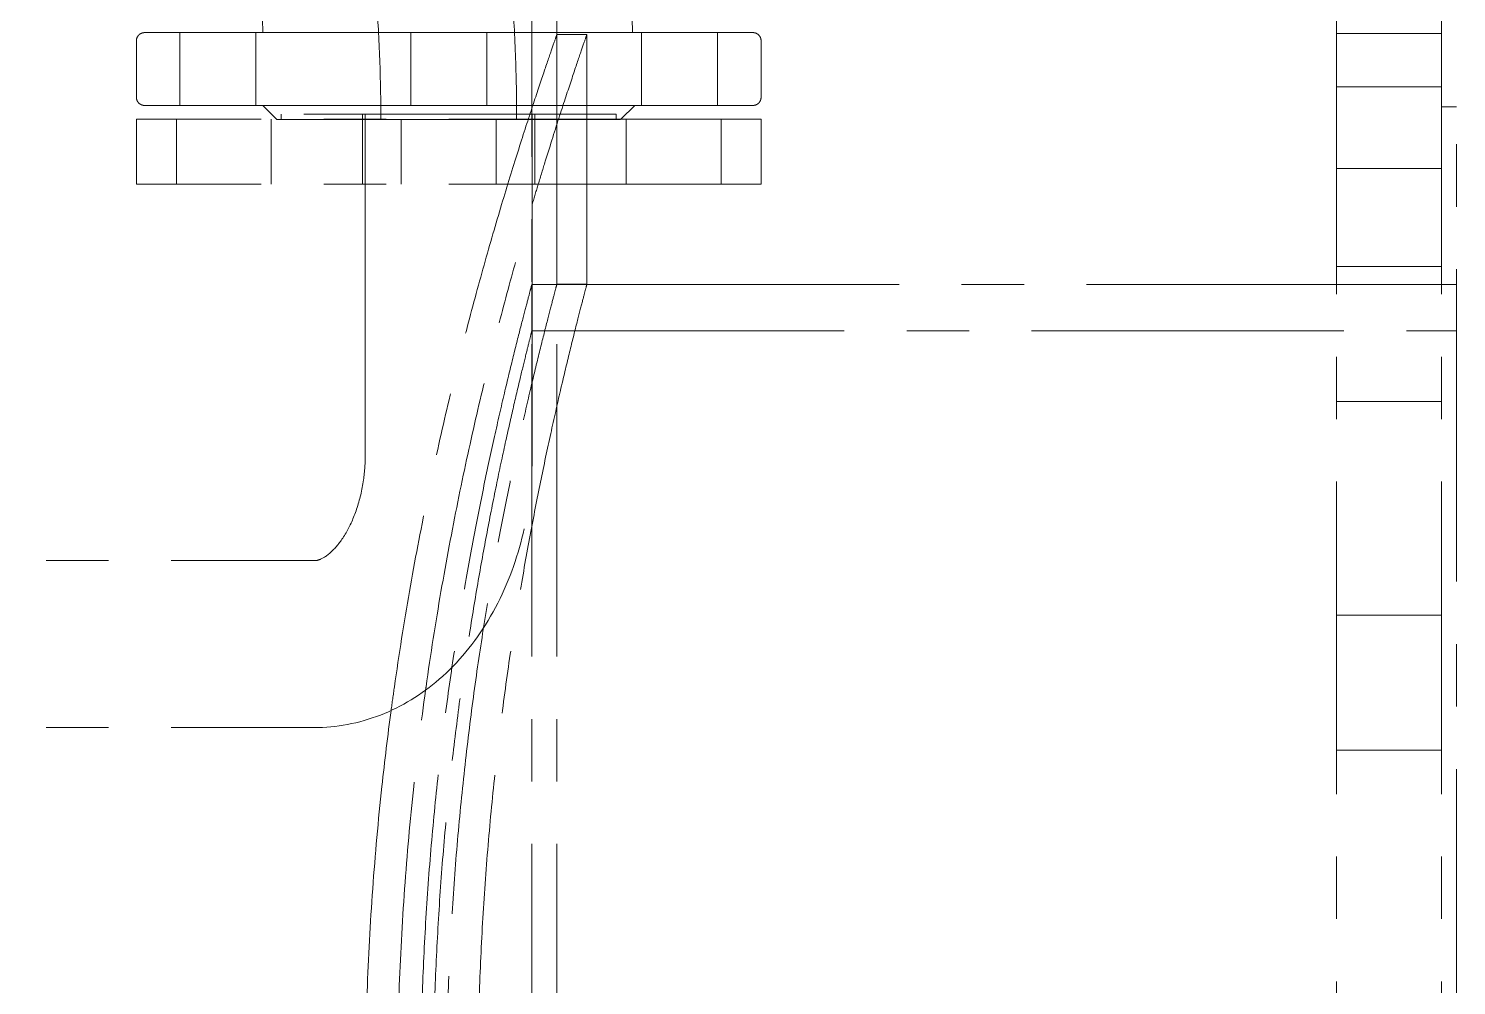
# Model space of a CAD drawing. Header units: millimetres. Extents: x -46397 to 283259, y -8690 to 23983.
# Drawn here: x 188616.7 to 188902.4, y 829.9 to 1021.4 of the extents above; entities that cross this region are included whole.
import ezdxf

# ---------------------------------------------------------------- set-up
doc = ezdxf.new("R2010")
doc.units = ezdxf.units.MM
doc.linetypes.add('CENTER', pattern=[2, 1.25, -0.25, 0.25, -0.25])
doc.layers.add('mDƯỜNG TÂM', color=8, linetype='CENTER', lineweight=0)

# ---------------------------------------------------------------- blocks, each defined once
blk = doc.blocks.new('ggd')
at = {"layer": 'mDƯỜNG TÂM', "color": 8, "ltscale": 50, "extrusion": (6.89019e-16, 1, 0)}
for p, q in [((600, 1500), (600, 0)), ((605, 1500), (605, 0)), ((761, 510), (761, 990)), ((782, 510), (782, 990)), ((520.86, 960.7), (520.86, 949.4)), ((529.56, 962.33), (529.56, 947.77)), ((544.78, 962.33), (544.78, 947.77)), ((575.75, 962.33), (575.75, 947.77)), ((590.97, 962.33), (590.97, 947.77)), ((605, 911.98), (605, 961.95)), ((605, 961.95), (611, 961.95)), ((611, 961.95), (611, 932)), ((621.95, 962.33), (621.95, 947.77)), ((637.17, 962.33), (637.17, 947.77)), ((645.86, 960.7), (645.86, 949.4)), ((761, 962.13), (782, 962.13)), ((761, 951.5), (782, 951.5)), ((548.9, 945), (546.13, 947.77)), ((616.86, 946), (549.86, 946)), ((549.86, 945), (549.86, 946)), ((566.11, 932), (566.11, 946)), ((566.66, 932), (566.66, 946)), ((575.75, 947.77), (575.75, 947.77)), ((590.97, 947.77), (590.97, 947.77)), ((600.06, 932), (600.06, 946)), ((600.61, 932), (600.61, 946)), ((616.86, 945), (616.86, 946)), ((617.82, 945), (620.59, 947.77)), ((782, 947.5), (785, 947.5)), ((785, 552.5), (785, 947.5)), ((645.86, 945), (520.86, 945)), ((520.86, 932), (520.86, 945)), ((528.86, 932), (528.86, 945)), ((547.86, 932), (547.86, 945)), ((548.96, 944.94), (548.9, 945)), ((573.86, 932), (573.86, 945)), ((592.86, 932), (592.86, 945)), ((617.77, 944.94), (617.82, 945)), ((618.86, 932), (618.86, 945)), ((637.86, 932), (637.86, 945)), ((645.86, 932), (645.86, 945)), ((761, 935.13), (782, 935.13)), ((645.86, 932), (520.86, 932)), ((566.66, 878), (566.66, 932)), ((600.06, 878), (600.06, 932)), ((611, 932), (611, 911.98)), ((761, 915.53), (782, 915.53)), ((600, 902.68), (600, 911.95)), ((600, 911.95), (610.99, 911.95)), ((605, 911.98), (611, 911.98)), ((610.99, 911.95), (761, 911.95)), ((761, 911.95), (785, 911.95)), ((761, 911.95), (785, 911.95)), ((600, 902.68), (785, 902.68)), ((761, 888.53), (782, 888.53)), ((427.8, 856.7), (556.49, 856.7)), ((761, 845.78), (782, 845.78)), ((427.8, 823.3), (556.49, 823.3)), ((761, 818.78), (782, 818.78))]:
    blk.add_line(p, q, dxfattribs=at)
at = {"layer": 'mDƯỜNG TÂM', "color": 8, "ltscale": 50, "extrusion": (0, 0, -1)}
for centre, major_axis, start_param, end_param in [((537.17, 962.33), (-7.61, 0), -0.785398, 5.497787), ((583.36, 962.33), (-7.61, 0), -0.785398, 5.497787), ((583.36, 962.33), (-7.61, 0), -0.785398, 5.497787), ((629.56, 962.33), (-7.61, 0), -0.785398, 5.497787), ((537.17, 947.77), (-7.61, 0), 2.356194490338424, 8.63937979751801), ((583.36, 947.77), (-37.23, 0), -0.000005, 4.339123), ((583.36, 947.77), (-37.23, 0), -0.785398, -0.000005), ((583.36, 947.77), (-37.23, 0), -1.196848, -0.785398), ((583.36, 947.77), (-37.23, 0), -1.944062, -1.196848), ((583.36, 947.77), (-7.61, 0), 2.356194490338424, 8.63937979751801), ((583.36, 947.77), (-7.61, 0), 2.356194490338424, 8.63937979751801), ((629.56, 947.77), (-7.61, 0), 2.356194490338424, 8.63937979751801), ((583.36, 944.94), (-34.4, 0), -0.785398, 5.497787), ((583.36, 944.94), (-13.59, 0), -0.785398, 5.497787)]:
    blk.add_ellipse(centre, major_axis=major_axis, ratio=0.000005, start_param=start_param, end_param=end_param, dxfattribs=at)
at = {"layer": 'mDƯỜNG TÂM', "color": 8, "ltscale": 50}
for points, knots in [([(596.95, 944.94), (596.95, 949.28), (596.87, 953.63), (596.55, 962.3), (596.31, 966.63), (595.67, 975.26), (595.26, 979.57), (594.3, 988.15), (593.74, 992.43), (592.47, 1000.93), (591.75, 1005.16), (590.95, 1009.36)], [1.5707898, 1.5707898, 1.5707898, 1.5707898, 1.6231497, 1.6231497, 1.6755095, 1.6755095, 1.7278694, 1.7278694, 1.7802293, 1.7802293, 1.8325892, 1.8325892, 1.8325892, 1.8325892]), ([(620.15, 962.33), (620.05, 965.49), (619.91, 968.63), (619.53, 974.92), (619.3, 978.07), (618.76, 984.33), (618.44, 987.46), (617.73, 993.7), (617.32, 996.81), (616.43, 1003.02), (615.95, 1006.11), (615.42, 1009.19)], [1.6154377, 1.6154377, 1.6154377, 1.6154377, 1.6542929, 1.6542929, 1.693149, 1.693149, 1.7320051, 1.7320051, 1.7708612, 1.7708612, 1.8097174, 1.8097174, 1.8097174, 1.8097174]), ([(569.78, 944.94), (569.78, 948.95), (569.7, 952.95), (569.41, 960.96), (569.18, 964.95), (568.59, 972.91), (568.22, 976.89), (567.34, 984.79), (566.82, 988.73), (565.64, 996.55), (564.98, 1000.44), (564.25, 1004.31)], [1.5707898, 1.5707898, 1.5707898, 1.5707898, 1.6231497, 1.6231497, 1.6755095, 1.6755095, 1.7278694, 1.7278694, 1.7802293, 1.7802293, 1.8325892, 1.8325892, 1.8325892, 1.8325892]), ([(546.19, 962.33), (546.07, 965.25), (545.91, 968.16), (545.48, 973.96), (545.23, 976.85), (544.62, 982.61), (544.27, 985.48), (543.81, 988.72), (543.76, 989.12), (543.7, 989.51)], [1.6276595, 1.6276595, 1.6276595, 1.6276595, 1.6734402, 1.6734402, 1.7192221, 1.7192221, 1.765004, 1.765004, 1.7713162, 1.7713162, 1.7713162, 1.7713162]), ([(520.86, 960.7), (520.86, 960.88), (520.89, 961.06), (521, 961.39), (521.09, 961.55), (521.3, 961.82), (521.42, 961.95), (521.71, 962.14), (521.87, 962.22), (522.12, 962.29), (522.2, 962.31), (522.33, 962.33), (522.37, 962.33), (522.43, 962.33), (522.44, 962.33), (522.46, 962.33), (522.46, 962.33), (522.47, 962.33), (522.47, 962.33), (522.48, 962.33), (522.48, 962.33), (522.48, 962.33), (522.48, 962.33), (522.49, 962.33), (522.49, 962.33), (522.49, 962.33), (522.49, 962.33), (522.49, 962.33), (522.49, 962.33), (522.5, 962.33), (522.5, 962.33), (522.53, 962.33), (522.57, 962.33), (522.77, 962.33), (523.06, 962.33), (523.9, 962.33), (524.45, 962.33), (525.8, 962.33), (526.6, 962.33), (528.46, 962.33), (529.51, 962.33), (531.84, 962.33), (533.12, 962.33), (535.9, 962.33), (537.39, 962.33), (540.58, 962.33), (542.27, 962.33), (545.82, 962.33), (547.69, 962.33), (551.56, 962.33), (553.58, 962.33), (557.72, 962.33), (559.85, 962.33), (564.21, 962.33), (566.44, 962.33), (570.96, 962.33), (573.25, 962.33), (577.86, 962.33), (580.19, 962.33), (584.84, 962.33), (587.18, 962.33), (591.81, 962.33), (594.11, 962.33), (598.66, 962.33), (600.9, 962.33), (605.3, 962.33), (607.47, 962.33), (611.66, 962.33), (613.71, 962.33), (617.65, 962.33), (619.56, 962.33), (623.19, 962.33), (624.93, 962.33), (628.21, 962.33), (629.75, 962.33), (632.63, 962.33), (633.97, 962.33), (636.41, 962.33), (637.51, 962.33), (639.49, 962.33), (640.35, 962.33), (641.83, 962.33), (642.44, 962.33), (643.4, 962.33), (643.75, 962.33), (644.06, 962.33), (644.13, 962.33), (644.19, 962.33), (644.21, 962.33), (644.22, 962.33), (644.23, 962.33), (644.23, 962.33), (644.23, 962.33), (644.24, 962.33), (644.24, 962.33), (644.25, 962.33), (644.25, 962.33), (644.25, 962.33), (644.25, 962.33), (644.25, 962.33), (644.25, 962.33), (644.26, 962.33), (644.26, 962.33), (644.28, 962.33), (644.28, 962.33), (644.3, 962.33), (644.32, 962.33), (644.36, 962.33), (644.4, 962.33), (644.53, 962.31), (644.63, 962.29), (644.9, 962.2), (645.06, 962.12), (645.34, 961.92), (645.46, 961.79), (645.66, 961.51), (645.74, 961.35), (645.84, 961.03), (645.86, 960.86), (645.86, 960.7)], [0, 0, 0, 0, 0.528736, 0.528736, 1.047921, 1.047921, 1.567449, 1.567449, 2.086964, 2.086964, 2.344199, 2.344199, 2.473782, 2.473782, 2.514623, 2.514623, 2.527888, 2.527888, 2.534445, 2.534445, 2.547747, 2.547747, 2.574177, 2.574177, 2.606475, 2.606475, 2.703306, 2.703306, 2.993693, 2.993693, 3.864856, 3.864856, 6.478895, 6.478895, 13.48298, 13.48298, 20.462889, 20.462889, 27.442146, 27.442146, 34.421351, 34.421351, 41.400544, 41.400544, 48.379732, 48.379732, 55.358919, 55.358919, 62.338104, 62.338104, 69.317289, 69.317289, 76.296474, 76.296474, 83.275658, 83.275658, 90.254842, 90.254842, 97.234026, 97.234026, 104.21321, 104.21321, 111.192394, 111.192394, 118.171578, 118.171578, 125.150762, 125.150762, 132.129946, 132.129946, 139.109131, 139.109131, 146.088316, 146.088316, 153.067501, 153.067501, 160.046687, 160.046687, 167.025875, 167.025875, 174.005066, 174.005066, 180.984267, 180.984267, 187.963501, 187.963501, 190.875835, 190.875835, 192.295898, 192.295898, 192.987402, 192.987402, 193.506022, 193.506022, 193.603436, 193.603436, 193.613191, 193.613191, 193.619737, 193.619737, 193.626295, 193.626295, 193.639578, 193.639578, 193.665966, 193.665966, 193.700248, 193.700248, 193.803071, 193.803071, 194.112683, 194.112683, 194.636116, 194.636116, 195.155483, 195.155483, 195.675004, 195.675004, 196.157959, 196.157959, 196.157959, 196.157959]), ([(582.34, 962.33), (584.78, 962.33), (587.19, 962.33), (590.75, 962.33), (591.92, 962.33), (594.26, 962.33), (595.43, 962.33), (598.82, 962.33), (600.97, 962.33), (603.52, 962.33), (604.02, 962.33), (605.01, 962.33), (605.5, 962.33), (606.94, 962.33), (607.86, 962.33), (610.48, 962.33), (612.05, 962.33), (613.79, 962.33), (614.13, 962.33), (614.78, 962.33), (615.09, 962.33), (615.98, 962.33), (617.06, 962.33), (617.93, 962.33), (618.49, 962.33), (618.67, 962.33), (618.99, 962.33), (619.14, 962.33), (619.8, 962.33), (620.08, 962.33), (620.17, 962.33), (620.13, 962.33), (620, 962.33), (619.93, 962.33), (619.78, 962.33), (619.69, 962.33), (619.17, 962.33), (618.52, 962.33), (617.43, 962.33), (617.19, 962.33), (616.7, 962.33), (616.43, 962.33), (615.61, 962.33), (615.01, 962.33), (613.07, 962.33), (611.59, 962.33), (609.06, 962.33), (608.18, 962.33), (606.34, 962.33), (605.39, 962.33), (603.42, 962.33), (602.4, 962.33), (600.29, 962.33), (599.19, 962.33), (595.87, 962.33), (593.58, 962.33), (590.63, 962.33), (590.04, 962.33), (588.84, 962.33), (588.24, 962.33), (586.42, 962.33), (585.22, 962.33), (581.6, 962.33), (579.19, 962.33), (576.2, 962.33), (575.6, 962.33), (574.41, 962.33), (573.82, 962.33), (572.07, 962.33), (570.93, 962.33), (568.68, 962.33), (567.58, 962.33), (565.96, 962.33), (565.42, 962.33), (564.37, 962.33), (563.84, 962.33), (561.27, 962.33), (559.37, 962.33), (556.76, 962.33), (555.92, 962.33), (554.73, 962.33), (554.34, 962.33), (553.6, 962.33), (553.24, 962.33), (551.5, 962.33), (550.31, 962.33), (549.09, 962.33), (548.86, 962.33), (548.42, 962.33), (548.22, 962.33), (547.65, 962.33), (547.33, 962.33), (546.55, 962.33), (546.25, 962.33), (546.18, 962.33), (546.19, 962.33), (546.22, 962.33), (546.25, 962.33), (546.39, 962.33), (546.54, 962.33), (546.95, 962.33), (547.22, 962.33), (547.87, 962.33), (548.25, 962.33), (549.57, 962.33), (550.66, 962.33), (552.6, 962.33), (553.3, 962.33), (554.8, 962.33), (555.59, 962.33), (558.09, 962.33), (559.92, 962.33), (562.89, 962.33), (563.93, 962.33), (566.04, 962.33), (567.12, 962.33), (569.32, 962.33), (570.44, 962.33), (572.16, 962.33), (572.74, 962.33), (573.91, 962.33), (574.51, 962.33), (577.48, 962.33), (579.89, 962.33), (582.34, 962.33)], [0, 0, 0, 0, 0.0066473, 0.0066473, 0.0099709, 0.0099709, 0.0132946, 0.0132946, 0.0199419, 0.0199419, 0.0216037, 0.0216037, 0.0232655, 0.0232655, 0.0265892, 0.0265892, 0.0332365, 0.0332365, 0.0348983, 0.0348983, 0.0365601, 0.0365601, 0.0398837, 0.0432074, 0.0432074, 0.0448692, 0.0448692, 0.046531, 0.046531, 0.0531783, 0.0531783, 0.056502, 0.056502, 0.0581638, 0.0581638, 0.0598256, 0.0598256, 0.0664729, 0.0664729, 0.0681347, 0.0681347, 0.0697965, 0.0697965, 0.0731202, 0.0731202, 0.0797675, 0.0797675, 0.0830911, 0.0830911, 0.0864148, 0.0864148, 0.0897384, 0.0897384, 0.0930621, 0.0930621, 0.0997094, 0.0997094, 0.1013712, 0.1013712, 0.103033, 0.103033, 0.1063566, 0.1063566, 0.1130039, 0.1130039, 0.1146658, 0.1146658, 0.1163276, 0.1163276, 0.1196512, 0.1196512, 0.1229749, 0.1229749, 0.1246367, 0.1246367, 0.1262985, 0.1262985, 0.1329458, 0.1329458, 0.1362695, 0.1362695, 0.1379313, 0.1379313, 0.1395931, 0.1395931, 0.1462404, 0.1462404, 0.1479022, 0.1479022, 0.149564, 0.149564, 0.1528877, 0.1528877, 0.159535, 0.159535, 0.1611968, 0.1611968, 0.1628586, 0.1628586, 0.1661823, 0.1661823, 0.1695059, 0.1695059, 0.1728295, 0.1728295, 0.1794768, 0.1794768, 0.1828005, 0.1828005, 0.1861241, 0.1861241, 0.1927714, 0.1927714, 0.1960951, 0.1960951, 0.1994187, 0.1994187, 0.2027424, 0.2027424, 0.2044042, 0.2044042, 0.206066, 0.206066, 0.2127133, 0.2127133, 0.2127133, 0.2127133]), ([(605, 961.95), (605, 961.95), (604.89, 961.63), (604.42, 960.3), (604.07, 959.3), (603.14, 956.59), (602.56, 954.88), (601.18, 950.79), (600.38, 948.4), (598.61, 942.97), (597.63, 939.93), (595.55, 933.27), (594.44, 929.64), (592.14, 921.88), (590.95, 917.75), (588.55, 909.08), (587.34, 904.54), (584.95, 895.2), (583.73, 890.22), (581.3, 879.72), (580.08, 874.2), (577.73, 862.69), (576.58, 856.69), (574.42, 844.32), (573.41, 837.94), (572.26, 829.86), (572.04, 828.29), (571.83, 826.71)], [322.33581, 322.33581, 322.33581, 322.33581, 342.476028, 342.476028, 362.616247, 362.616247, 382.756465, 382.756465, 402.896684, 402.896684, 423.036902, 423.036902, 443.17712, 443.17712, 463.317339, 463.317339, 483.457557, 483.457557, 503.609315, 503.609315, 523.761073, 523.761073, 543.912831, 543.912831, 564.064589, 564.064589, 568.89586, 568.89586, 568.89586, 568.89586]), ([(601.27, 932), (601.75, 933.59), (602.22, 935.13), (603.71, 939.94), (604.67, 942.98), (606.43, 948.4), (607.22, 950.79), (608.58, 954.89), (609.16, 956.59), (610.08, 959.3), (610.43, 960.3), (610.89, 961.63), (611, 961.95), (611, 961.95)], [212.659395, 212.659395, 212.659395, 212.659395, 221.590894, 221.590894, 241.727475, 241.727475, 261.864056, 261.864056, 282.000636, 282.000636, 302.137217, 302.137217, 322.273798, 322.273798, 322.273798, 322.273798]), ([(546.14, 947.77), (545.87, 947.77), (545.61, 947.77), (543.54, 947.77), (541.8, 947.77), (538.52, 947.77), (536.97, 947.77), (534.1, 947.77), (532.76, 947.77), (530.32, 947.77), (529.21, 947.77), (527.24, 947.77), (526.37, 947.77), (524.9, 947.77), (524.29, 947.77), (523.33, 947.77), (522.97, 947.77), (522.67, 947.77), (522.6, 947.77), (522.53, 947.77), (522.52, 947.77), (522.5, 947.77), (522.5, 947.77), (522.49, 947.77), (522.49, 947.77), (522.49, 947.77), (522.49, 947.77), (522.48, 947.77), (522.48, 947.77), (522.48, 947.77), (522.48, 947.77), (522.47, 947.77), (522.47, 947.77), (522.47, 947.77), (522.46, 947.77), (522.45, 947.77), (522.44, 947.77), (522.42, 947.77), (522.41, 947.77), (522.36, 947.77), (522.33, 947.78), (522.19, 947.79), (522.09, 947.82), (521.83, 947.9), (521.67, 947.98), (521.39, 948.19), (521.26, 948.31), (521.06, 948.6), (520.99, 948.76), (520.89, 949.08), (520.86, 949.24), (520.86, 949.4)], [138.113507, 138.113507, 138.113507, 138.113507, 139.109131, 139.109131, 146.088316, 146.088316, 153.067501, 153.067501, 160.046687, 160.046687, 167.025875, 167.025875, 174.005066, 174.005066, 180.984267, 180.984267, 187.963501, 187.963501, 190.875835, 190.875835, 192.295898, 192.295898, 192.987402, 192.987402, 193.506022, 193.506022, 193.603436, 193.603436, 193.613191, 193.613191, 193.619737, 193.619737, 193.626295, 193.626295, 193.639578, 193.639578, 193.665966, 193.665966, 193.700248, 193.700248, 193.803071, 193.803071, 194.112683, 194.112683, 194.636116, 194.636116, 195.155483, 195.155483, 195.675004, 195.675004, 196.157959, 196.157959, 196.157959, 196.157959]), ([(645.86, 949.4), (645.86, 949.22), (645.83, 949.04), (645.72, 948.71), (645.64, 948.56), (645.43, 948.28), (645.3, 948.16), (645.02, 947.96), (644.86, 947.88), (644.61, 947.81), (644.52, 947.79), (644.4, 947.78), (644.35, 947.77), (644.3, 947.77), (644.28, 947.77), (644.27, 947.77), (644.26, 947.77), (644.26, 947.77), (644.25, 947.77), (644.25, 947.77), (644.25, 947.77), (644.24, 947.77), (644.24, 947.77), (644.24, 947.77), (644.24, 947.77), (644.24, 947.77), (644.24, 947.77), (644.23, 947.77), (644.23, 947.77), (644.23, 947.77), (644.22, 947.77), (644.2, 947.77), (644.16, 947.77), (643.95, 947.77), (643.67, 947.77), (642.83, 947.77), (642.28, 947.77), (640.93, 947.77), (640.12, 947.77), (638.27, 947.77), (637.22, 947.77), (634.89, 947.77), (633.6, 947.77), (630.83, 947.77), (629.33, 947.77), (626.15, 947.77), (624.45, 947.77), (622, 947.77), (621.3, 947.77), (620.59, 947.77)], [0, 0, 0, 0, 0.528736, 0.528736, 1.047921, 1.047921, 1.567449, 1.567449, 2.086964, 2.086964, 2.344199, 2.344199, 2.473782, 2.473782, 2.514623, 2.514623, 2.527888, 2.527888, 2.534445, 2.534445, 2.547747, 2.547747, 2.574177, 2.574177, 2.606475, 2.606475, 2.703306, 2.703306, 2.993693, 2.993693, 3.864856, 3.864856, 6.478895, 6.478895, 13.48298, 13.48298, 20.462889, 20.462889, 27.442146, 27.442146, 34.421351, 34.421351, 41.400544, 41.400544, 48.379732, 48.379732, 55.358919, 55.358919, 58.043195, 58.043195, 58.043195, 58.043195]), ([(620.59, 947.77), (619.46, 947.77), (618.29, 947.77), (615.16, 947.77), (613.15, 947.77), (609.01, 947.77), (606.87, 947.77), (602.52, 947.77), (600.29, 947.77), (595.77, 947.77), (593.48, 947.77), (588.86, 947.77), (586.53, 947.77), (581.88, 947.77), (579.55, 947.77), (574.92, 947.77), (572.62, 947.77), (568.07, 947.77), (565.82, 947.77), (561.42, 947.77), (559.26, 947.77), (555.06, 947.77), (553.02, 947.77), (549.35, 947.77), (547.71, 947.77), (546.14, 947.77)], [58.043195, 58.043195, 58.043195, 58.043195, 62.338104, 62.338104, 69.317289, 69.317289, 76.296474, 76.296474, 83.275658, 83.275658, 90.254842, 90.254842, 97.234026, 97.234026, 104.21321, 104.21321, 111.192394, 111.192394, 118.171578, 118.171578, 125.150762, 125.150762, 132.129946, 132.129946, 138.113507, 138.113507, 138.113507, 138.113507]), ([(578.73, 830.79), (578.76, 831), (578.79, 831.21), (579.73, 837.94), (580.74, 844.32), (582.88, 856.69), (584.01, 862.68), (586.34, 874.2), (587.54, 879.72), (589.94, 890.22), (591.15, 895.2), (593.52, 904.54), (594.72, 909.08), (597.09, 917.75), (598.27, 921.88), (599.63, 926.51), (599.85, 927.25), (600.06, 927.98)], [79.946567, 79.946567, 79.946567, 79.946567, 80.590576, 80.590576, 100.73822, 100.73822, 120.885864, 120.885864, 141.033508, 141.033508, 161.181152, 161.181152, 181.317733, 181.317733, 201.454314, 201.454314, 205.340096, 205.340096, 205.340096, 205.340096]), ([(600, 911.95), (600, 911.95), (599.93, 911.71), (599.66, 910.7), (599.46, 909.94), (598.91, 907.87), (598.57, 906.58), (597.76, 903.46), (597.29, 901.63), (596.26, 897.49), (595.69, 895.17), (594.47, 890.08), (593.82, 887.31), (592.47, 881.37), (591.78, 878.21), (590.37, 871.57), (589.67, 868.1), (588.27, 860.94), (587.56, 857.12), (586.15, 849.08), (585.45, 844.85), (584.09, 836.04), (583.42, 831.45), (582.18, 821.98), (581.59, 817.1), (580.53, 807.13), (580.05, 802.04), (579.21, 791.72), (578.86, 786.5), (578.29, 776.02), (578.08, 770.76), (577.8, 760.31), (577.73, 755.11), (577.73, 744.89), (577.8, 739.69), (578.08, 729.24), (578.29, 723.98), (578.86, 713.5), (579.21, 708.28), (580.05, 697.96), (580.53, 692.87), (581.59, 682.9), (582.18, 678.02), (583.42, 668.55), (584.09, 663.96), (585.45, 655.15), (586.15, 650.92), (587.56, 642.88), (588.27, 639.06), (589.67, 631.9), (590.37, 628.43), (591.78, 621.79), (592.47, 618.63), (593.82, 612.69), (594.47, 609.92), (595.69, 604.83), (596.26, 602.51), (597.29, 598.37), (597.76, 596.54), (598.57, 593.42), (598.91, 592.13), (599.46, 590.06), (599.66, 589.3), (599.93, 588.29), (600, 588.05), (600, 588.05)], [245.334781, 245.334781, 245.334781, 245.334781, 260.666733, 260.666733, 275.998686, 275.998686, 291.330638, 291.330638, 306.66259, 306.66259, 321.994542, 321.994542, 337.326495, 337.326495, 352.658447, 352.658447, 367.990399, 367.990399, 383.325294, 383.325294, 398.66019, 398.66019, 413.995085, 413.995085, 429.329981, 429.329981, 444.664876, 444.664876, 459.999771, 459.999771, 475.334667, 475.334667, 490.669562, 490.669562, 506.004458, 506.004458, 521.339353, 521.339353, 536.674248, 536.674248, 552.009144, 552.009144, 567.344039, 567.344039, 582.678934, 582.678934, 598.01383, 598.01383, 613.348725, 613.348725, 628.680678, 628.680678, 644.01263, 644.01263, 659.344582, 659.344582, 674.676534, 674.676534, 690.008486, 690.008486, 705.340439, 705.340439, 720.672391, 720.672391, 736.004343, 736.004343, 736.004343, 736.004343]), ([(605, 588.02), (605, 588.02), (604.93, 588.27), (604.67, 589.27), (604.46, 590.04), (603.92, 592.1), (603.58, 593.4), (602.78, 596.52), (602.32, 598.34), (601.29, 602.48), (600.72, 604.8), (599.51, 609.89), (598.87, 612.67), (597.53, 618.6), (596.84, 621.77), (595.45, 628.41), (594.75, 631.88), (593.37, 639.05), (592.66, 642.86), (591.26, 650.9), (590.57, 655.13), (589.21, 663.95), (588.56, 668.54), (587.32, 678.01), (586.74, 682.89), (585.69, 692.86), (585.21, 697.95), (584.38, 708.27), (584.03, 713.5), (583.47, 723.98), (583.26, 729.24), (582.98, 739.69), (582.91, 744.89), (582.91, 755.11), (582.98, 760.31), (583.26, 770.76), (583.47, 776.02), (584.03, 786.5), (584.38, 791.73), (585.21, 802.05), (585.69, 807.14), (586.74, 817.11), (587.32, 821.99), (588.56, 831.46), (589.21, 836.05), (590.57, 844.87), (591.26, 849.1), (592.66, 857.14), (593.37, 860.95), (594.75, 868.12), (595.45, 871.59), (596.84, 878.23), (597.53, 881.4), (598.87, 887.33), (599.51, 890.11), (600.72, 895.2), (601.29, 897.52), (602.32, 901.66), (602.78, 903.48), (603.58, 906.6), (603.92, 907.9), (604.46, 909.96), (604.67, 910.73), (604.93, 911.73), (605, 911.98), (605, 911.98)], [245.354851, 245.354851, 245.354851, 245.354851, 260.688107, 260.688107, 276.021362, 276.021362, 291.354617, 291.354617, 306.687872, 306.687872, 322.021128, 322.021128, 337.354383, 337.354383, 352.687638, 352.687638, 368.020893, 368.020893, 383.356994, 383.356994, 398.693096, 398.693096, 414.029197, 414.029197, 429.365298, 429.365298, 444.701399, 444.701399, 460.0375, 460.0375, 475.373602, 475.373602, 490.709703, 490.709703, 506.045804, 506.045804, 521.381905, 521.381905, 536.718006, 536.718006, 552.054107, 552.054107, 567.390209, 567.390209, 582.72631, 582.72631, 598.062411, 598.062411, 613.398512, 613.398512, 628.731767, 628.731767, 644.065023, 644.065023, 659.398278, 659.398278, 674.731533, 674.731533, 690.064788, 690.064788, 705.398044, 705.398044, 720.731299, 720.731299, 736.064554, 736.064554, 736.064554, 736.064554]), ([(611, 911.98), (611, 911.98), (610.94, 911.73), (610.67, 910.73), (610.47, 909.96), (609.93, 907.9), (609.6, 906.6), (608.8, 903.48), (608.34, 901.66), (607.32, 897.52), (606.76, 895.2), (605.56, 890.11), (604.93, 887.33), (603.61, 881.4), (602.92, 878.23), (601.55, 871.59), (600.85, 868.12), (599.49, 860.95), (598.79, 857.14), (597.4, 849.1), (596.71, 844.87), (595.37, 836.05), (594.72, 831.46), (593.5, 821.99), (592.93, 817.11), (591.88, 807.14), (591.41, 802.04), (590.59, 791.73), (590.25, 786.5), (589.69, 776.02), (589.48, 770.76), (589.21, 760.31), (589.14, 755.11), (589.14, 750)], [735.98588, 735.98588, 735.98588, 735.98588, 751.317553, 751.317553, 766.649226, 766.649226, 781.980899, 781.980899, 797.312573, 797.312573, 812.644246, 812.644246, 827.975919, 827.975919, 843.307593, 843.307593, 858.639266, 858.639266, 873.973671, 873.973671, 889.308076, 889.308076, 904.642481, 904.642481, 919.976886, 919.976886, 935.311291, 935.311291, 950.645696, 950.645696, 965.980101, 965.980101, 981.314506, 981.314506, 981.314506, 981.314506]), ([(600, 902.68), (600, 902.68), (599.94, 902.45), (599.7, 901.5), (599.52, 900.78), (599.03, 898.84), (598.73, 897.62), (598.01, 894.68), (597.6, 892.96), (596.68, 889.06), (596.17, 886.87), (595.08, 882.07), (594.51, 879.46), (593.31, 873.86), (592.7, 870.87), (591.45, 864.61), (590.82, 861.34), (589.59, 854.58), (588.96, 850.99), (587.71, 843.4), (587.08, 839.42), (585.87, 831.1), (585.29, 826.77), (584.19, 817.84), (583.67, 813.24), (582.72, 803.85), (582.3, 799.05), (581.56, 789.32), (581.25, 784.4), (580.75, 774.52), (580.56, 769.56), (580.31, 759.71), (580.25, 754.82), (580.25, 745.18), (580.31, 740.29), (580.56, 730.44), (580.75, 725.48), (581.25, 715.6), (581.56, 710.68), (582.3, 700.95), (582.72, 696.15), (583.67, 686.76), (584.19, 682.16), (585.29, 673.23), (585.87, 668.9), (587.08, 660.58), (587.71, 656.6), (588.96, 649.01), (589.59, 645.42), (590.82, 638.66), (591.45, 635.39), (592.7, 629.13), (593.31, 626.14), (594.51, 620.54), (595.08, 617.93), (596.17, 613.13), (596.68, 610.94), (597.6, 607.04), (598.01, 605.32), (598.73, 602.38), (599.03, 601.16), (599.52, 599.22), (599.7, 598.5), (599.94, 597.55), (600, 597.32), (600, 597.32)], [231.149206, 231.149206, 231.149206, 231.149206, 245.594945, 245.594945, 260.040684, 260.040684, 274.486423, 274.486423, 288.932162, 288.932162, 303.377901, 303.377901, 317.823639, 317.823639, 332.269378, 332.269378, 346.715117, 346.715117, 361.163029, 361.163029, 375.610941, 375.610941, 390.058853, 390.058853, 404.506765, 404.506765, 418.954677, 418.954677, 433.402589, 433.402589, 447.850501, 447.850501, 462.298413, 462.298413, 476.746325, 476.746325, 491.194237, 491.194237, 505.642149, 505.642149, 520.090061, 520.090061, 534.537973, 534.537973, 548.985885, 548.985885, 563.433797, 563.433797, 577.881709, 577.881709, 592.327447, 592.327447, 606.773186, 606.773186, 621.218925, 621.218925, 635.664664, 635.664664, 650.110403, 650.110403, 664.556142, 664.556142, 679.00188, 679.00188, 693.447619, 693.447619, 693.447619, 693.447619]), ([(556.49, 823.3), (560.81, 823.3), (565.36, 824.11), (573.92, 827.45), (577.93, 829.91), (585.3, 836.29), (588.58, 840.31), (594, 849.29), (596.08, 854.28), (598.93, 864.35), (599.7, 869.41), (600.03, 875.51), (600.06, 876.77), (600.06, 878)], [1, 1, 1, 1, 1.284704, 1.284704, 1.56092, 1.56092, 1.859879, 1.859879, 2.174038, 2.174038, 2.488198, 2.488198, 2.570796, 2.570796, 2.570796, 2.570796]), ([(556.49, 856.7), (556.8, 856.7), (557.13, 856.73), (558.33, 857.25), (559.21, 857.78), (561.06, 859.65), (561.96, 860.8), (563.6, 863.61), (564.33, 865.23), (565.55, 868.84), (566.01, 870.83), (566.55, 874.57), (566.66, 876.32), (566.66, 878)], [1, 1, 1, 1, 1.314159, 1.314159, 1.628319, 1.628319, 1.876789, 1.876789, 2.112114, 2.112114, 2.357166, 2.357166, 2.570796, 2.570796, 2.570796, 2.570796]), ([(573.06, 750), (573.06, 756.72), (573.18, 763.54), (573.67, 777.25), (574.04, 784.15), (575.02, 797.89), (575.63, 804.73), (577.05, 818.02), (577.85, 824.48), (578.73, 830.79)], [0, 0, 0, 0, 20.147644, 20.147644, 40.295288, 40.295288, 60.442932, 60.442932, 79.946567, 79.946567, 79.946567, 79.946567]), ([(571.83, 826.71), (571.16, 821.71), (570.54, 816.62), (569.26, 804.74), (568.64, 797.9), (567.65, 784.16), (567.27, 777.26), (566.78, 763.54), (566.66, 756.72), (566.66, 743.28), (566.78, 736.46), (567.27, 722.74), (567.65, 715.84), (568.64, 702.1), (569.26, 695.26), (570.71, 681.76), (571.55, 675.09), (573.41, 662.06), (574.42, 655.68), (576.58, 643.31), (577.73, 637.31), (580.08, 625.8), (581.3, 620.28), (583.73, 609.78), (584.95, 604.8), (587.34, 595.46), (588.55, 590.92), (590.95, 582.25), (592.14, 578.12), (594.44, 570.36), (595.55, 566.73), (597.63, 560.07), (598.61, 557.03), (600.38, 551.6), (601.18, 549.21), (602.56, 545.12), (603.14, 543.41), (604.07, 540.7), (604.42, 539.7), (604.89, 538.37), (605, 538.05), (605, 538.05)], [568.89586, 568.89586, 568.89586, 568.89586, 584.216346, 584.216346, 604.368104, 604.368104, 624.519862, 624.519862, 644.67162, 644.67162, 664.823378, 664.823378, 684.975136, 684.975136, 705.126893, 705.126893, 725.278651, 725.278651, 745.430409, 745.430409, 765.582167, 765.582167, 785.733925, 785.733925, 805.885683, 805.885683, 826.025901, 826.025901, 846.166119, 846.166119, 866.306338, 866.306338, 886.446556, 886.446556, 906.586775, 906.586775, 926.726993, 926.726993, 946.867211, 946.867211, 967.00743, 967.00743, 967.00743, 967.00743])]:
    blk.add_open_spline(points, degree=3, knots=knots, dxfattribs=at)
for points in [[(546.19, 962.33), (546.19, 962.33), (546.19, 962.33), (546.19, 962.33)], [(600.06, 927.98), (600.47, 929.36), (600.87, 930.7), (601.27, 932)]]:
    blk.add_open_spline(points, degree=3, dxfattribs=at)

msp = doc.modelspace()

# ---------------------------------------------------------------- block references
msp.add_blockref('ggd', (188117.39, 58.23, -1.5))

doc.saveas('drawing.dxf')
